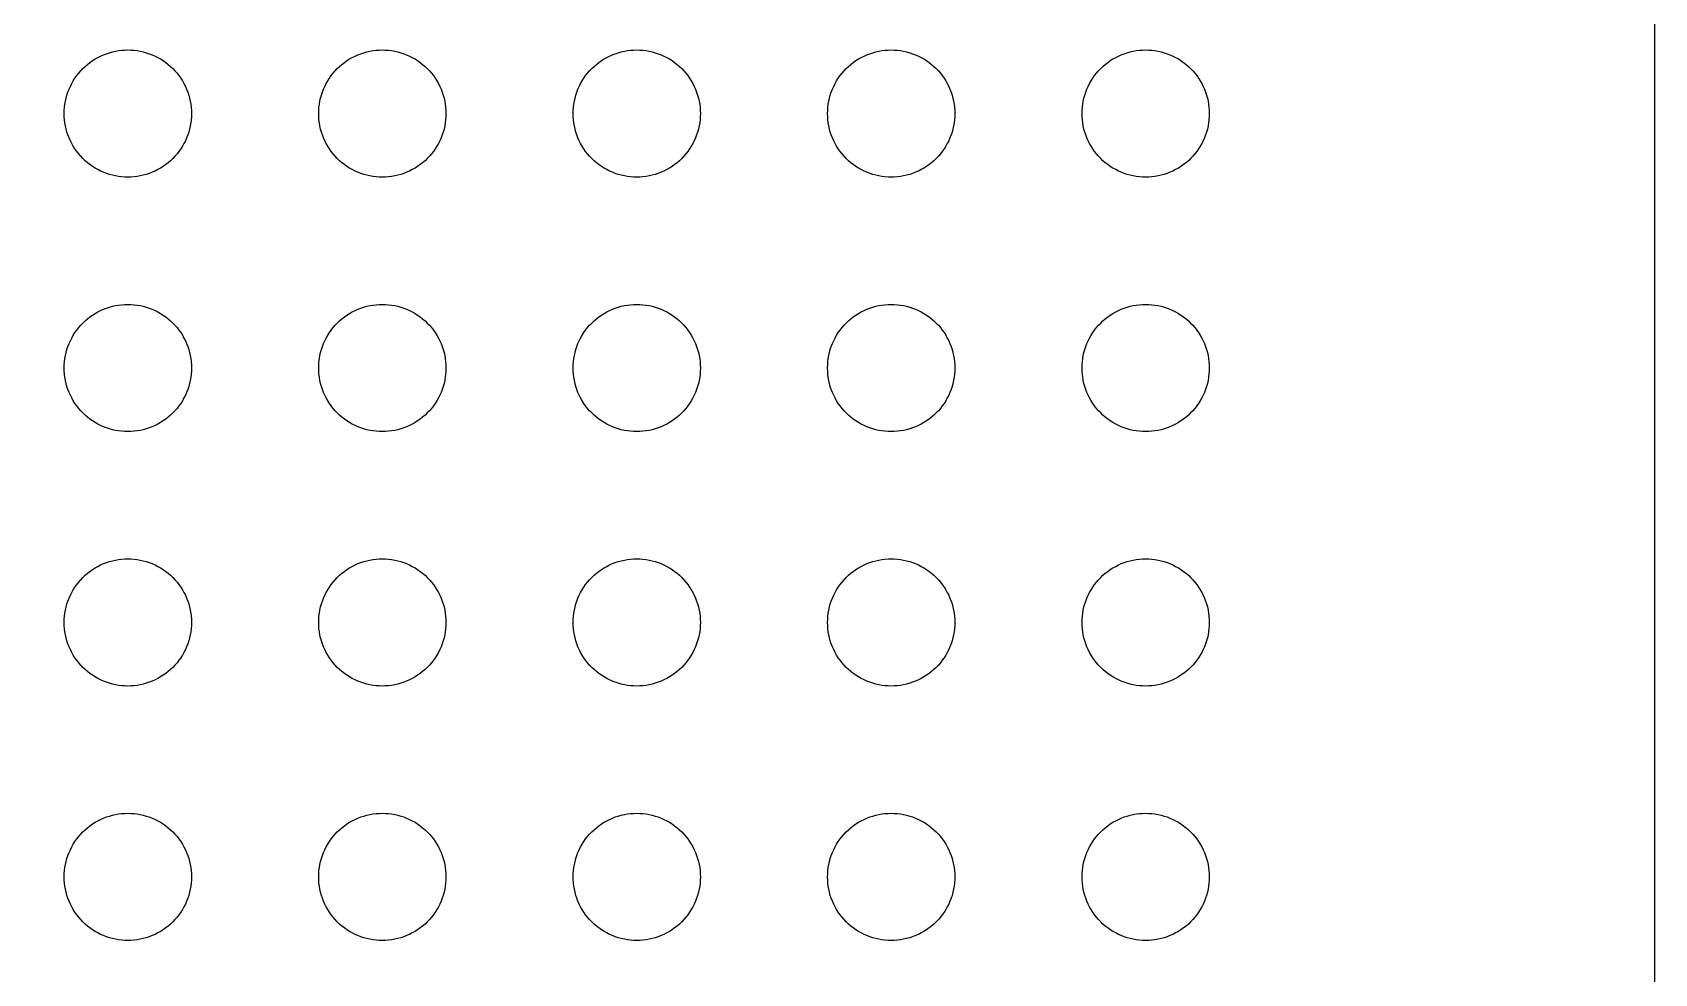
# Model space of a CAD drawing. Header units: millimetres. Extents: x 0 to 98, y 0 to 106.
# Drawn here: x 72.5 to 98, y 24.48 to 39.28 of the extents above; entities that cross this region are included whole.
import ezdxf

# ---------------------------------------------------------------- set-up
doc = ezdxf.new("R2010")
doc.units = ezdxf.units.MM
doc.layers.add('CUT', color=1, linetype='Continuous')
doc.layers.add('ENGRAVE', color=5, linetype='Continuous')

msp = doc.modelspace()

# ---------------------------------------------------------------- linework, layer by layer
at = {"layer": 'CUT'}
msp.add_lwpolyline([(98, 102), (98, 4), (97.9807, 3.6079), (97.9231, 3.2196), (97.8278, 2.8389), (97.6955, 2.4693), (97.5277, 2.1144), (97.3259, 1.7777), (97.092, 1.4624), (96.8284, 1.1716), (96.5376, 0.908), (96.2223, 0.6741), (95.8856, 0.4723), (95.5307, 0.3045), (95.1611, 0.1722), (94.7804, 0.0769), (94.3921, 0.0193), (94, 0), (94, 0), (4, 0)], dxfattribs=at)
at = {"layer": 'ENGRAVE'}
for points in [[(75, 38), (74.9988, 37.9509), (74.9952, 37.902), (74.9892, 37.8533), (74.9808, 37.8049), (74.97, 37.757), (74.9569, 37.7097), (74.9415, 37.6631), (74.9239, 37.6173), (74.904, 37.5724), (74.8819, 37.5286), (74.8577, 37.4859), (74.8315, 37.4444), (74.8032, 37.4043), (74.773, 37.3656), (74.741, 37.3284), (74.7071, 37.2929), (74.6716, 37.259), (74.6344, 37.227), (74.5957, 37.1968), (74.5556, 37.1685), (74.5141, 37.1423), (74.4714, 37.1181), (74.4276, 37.096), (74.3827, 37.0761), (74.3369, 37.0585), (74.2903, 37.0431), (74.243, 37.03), (74.1951, 37.0192), (74.1467, 37.0108), (74.098, 37.0048), (74.0491, 37.0012), (74, 37), (73.9509, 37.0012), (73.902, 37.0048), (73.8533, 37.0108), (73.8049, 37.0192), (73.757, 37.03), (73.7097, 37.0431), (73.6631, 37.0585), (73.6173, 37.0761), (73.5724, 37.096), (73.5286, 37.1181), (73.4859, 37.1423), (73.4444, 37.1685), (73.4043, 37.1968), (73.3656, 37.227), (73.3284, 37.259), (73.2929, 37.2929), (73.259, 37.3284), (73.227, 37.3656), (73.1968, 37.4043), (73.1685, 37.4444), (73.1423, 37.4859), (73.1181, 37.5286), (73.096, 37.5724), (73.0761, 37.6173), (73.0585, 37.6631), (73.0431, 37.7097), (73.03, 37.757), (73.0192, 37.8049), (73.0108, 37.8533), (73.0048, 37.902), (73.0012, 37.9509), (73, 38), (73.0012, 38.0491), (73.0048, 38.098), (73.0108, 38.1467), (73.0192, 38.1951), (73.03, 38.243), (73.0431, 38.2903), (73.0585, 38.3369), (73.0761, 38.3827), (73.096, 38.4276), (73.1181, 38.4714), (73.1423, 38.5141), (73.1685, 38.5556), (73.1968, 38.5957), (73.227, 38.6344), (73.259, 38.6716), (73.2929, 38.7071), (73.3284, 38.741), (73.3656, 38.773), (73.4043, 38.8032), (73.4444, 38.8315), (73.4859, 38.8577), (73.5286, 38.8819), (73.5724, 38.904), (73.6173, 38.9239), (73.6631, 38.9415), (73.7097, 38.9569), (73.757, 38.97), (73.8049, 38.9808), (73.8533, 38.9892), (73.902, 38.9952), (73.9509, 38.9988), (74, 39), (74.0491, 38.9988), (74.098, 38.9952), (74.1467, 38.9892), (74.1951, 38.9808), (74.243, 38.97), (74.2903, 38.9569), (74.3369, 38.9415), (74.3827, 38.9239), (74.4276, 38.904), (74.4714, 38.8819), (74.5141, 38.8577), (74.5556, 38.8315), (74.5957, 38.8032), (74.6344, 38.773), (74.6716, 38.741), (74.7071, 38.7071), (74.741, 38.6716), (74.773, 38.6344), (74.8032, 38.5957), (74.8315, 38.5556), (74.8577, 38.5141), (74.8819, 38.4714), (74.904, 38.4276), (74.9239, 38.3827), (74.9415, 38.3369), (74.9569, 38.2903), (74.97, 38.243), (74.9808, 38.1951), (74.9892, 38.1467), (74.9952, 38.098), (74.9988, 38.0491), (75, 38)], [(79, 38), (78.9988, 37.9509), (78.9952, 37.902), (78.9892, 37.8533), (78.9808, 37.8049), (78.97, 37.757), (78.9569, 37.7097), (78.9415, 37.6631), (78.9239, 37.6173), (78.904, 37.5724), (78.8819, 37.5286), (78.8577, 37.4859), (78.8315, 37.4444), (78.8032, 37.4043), (78.773, 37.3656), (78.741, 37.3284), (78.7071, 37.2929), (78.6716, 37.259), (78.6344, 37.227), (78.5957, 37.1968), (78.5556, 37.1685), (78.5141, 37.1423), (78.4714, 37.1181), (78.4276, 37.096), (78.3827, 37.0761), (78.3369, 37.0585), (78.2903, 37.0431), (78.243, 37.03), (78.1951, 37.0192), (78.1467, 37.0108), (78.098, 37.0048), (78.0491, 37.0012), (78, 37), (77.9509, 37.0012), (77.902, 37.0048), (77.8533, 37.0108), (77.8049, 37.0192), (77.757, 37.03), (77.7097, 37.0431), (77.6631, 37.0585), (77.6173, 37.0761), (77.5724, 37.096), (77.5286, 37.1181), (77.4859, 37.1423), (77.4444, 37.1685), (77.4043, 37.1968), (77.3656, 37.227), (77.3284, 37.259), (77.2929, 37.2929), (77.259, 37.3284), (77.227, 37.3656), (77.1968, 37.4043), (77.1685, 37.4444), (77.1423, 37.4859), (77.1181, 37.5286), (77.096, 37.5724), (77.0761, 37.6173), (77.0585, 37.6631), (77.0431, 37.7097), (77.03, 37.757), (77.0192, 37.8049), (77.0108, 37.8533), (77.0048, 37.902), (77.0012, 37.9509), (77, 38), (77.0012, 38.0491), (77.0048, 38.098), (77.0108, 38.1467), (77.0192, 38.1951), (77.03, 38.243), (77.0431, 38.2903), (77.0585, 38.3369), (77.0761, 38.3827), (77.096, 38.4276), (77.1181, 38.4714), (77.1423, 38.5141), (77.1685, 38.5556), (77.1968, 38.5957), (77.227, 38.6344), (77.259, 38.6716), (77.2929, 38.7071), (77.3284, 38.741), (77.3656, 38.773), (77.4043, 38.8032), (77.4444, 38.8315), (77.4859, 38.8577), (77.5286, 38.8819), (77.5724, 38.904), (77.6173, 38.9239), (77.6631, 38.9415), (77.7097, 38.9569), (77.757, 38.97), (77.8049, 38.9808), (77.8533, 38.9892), (77.902, 38.9952), (77.9509, 38.9988), (78, 39), (78.0491, 38.9988), (78.098, 38.9952), (78.1467, 38.9892), (78.1951, 38.9808), (78.243, 38.97), (78.2903, 38.9569), (78.3369, 38.9415), (78.3827, 38.9239), (78.4276, 38.904), (78.4714, 38.8819), (78.5141, 38.8577), (78.5556, 38.8315), (78.5957, 38.8032), (78.6344, 38.773), (78.6716, 38.741), (78.7071, 38.7071), (78.741, 38.6716), (78.773, 38.6344), (78.8032, 38.5957), (78.8315, 38.5556), (78.8577, 38.5141), (78.8819, 38.4714), (78.904, 38.4276), (78.9239, 38.3827), (78.9415, 38.3369), (78.9569, 38.2903), (78.97, 38.243), (78.9808, 38.1951), (78.9892, 38.1467), (78.9952, 38.098), (78.9988, 38.0491), (79, 38)], [(83, 38), (82.9988, 37.9509), (82.9952, 37.902), (82.9892, 37.8533), (82.9808, 37.8049), (82.97, 37.757), (82.9569, 37.7097), (82.9415, 37.6631), (82.9239, 37.6173), (82.904, 37.5724), (82.8819, 37.5286), (82.8577, 37.4859), (82.8315, 37.4444), (82.8032, 37.4043), (82.773, 37.3656), (82.741, 37.3284), (82.7071, 37.2929), (82.6716, 37.259), (82.6344, 37.227), (82.5957, 37.1968), (82.5556, 37.1685), (82.5141, 37.1423), (82.4714, 37.1181), (82.4276, 37.096), (82.3827, 37.0761), (82.3369, 37.0585), (82.2903, 37.0431), (82.243, 37.03), (82.1951, 37.0192), (82.1467, 37.0108), (82.098, 37.0048), (82.0491, 37.0012), (82, 37), (81.9509, 37.0012), (81.902, 37.0048), (81.8533, 37.0108), (81.8049, 37.0192), (81.757, 37.03), (81.7097, 37.0431), (81.6631, 37.0585), (81.6173, 37.0761), (81.5724, 37.096), (81.5286, 37.1181), (81.4859, 37.1423), (81.4444, 37.1685), (81.4043, 37.1968), (81.3656, 37.227), (81.3284, 37.259), (81.2929, 37.2929), (81.259, 37.3284), (81.227, 37.3656), (81.1968, 37.4043), (81.1685, 37.4444), (81.1423, 37.4859), (81.1181, 37.5286), (81.096, 37.5724), (81.0761, 37.6173), (81.0585, 37.6631), (81.0431, 37.7097), (81.03, 37.757), (81.0192, 37.8049), (81.0108, 37.8533), (81.0048, 37.902), (81.0012, 37.9509), (81, 38), (81.0012, 38.0491), (81.0048, 38.098), (81.0108, 38.1467), (81.0192, 38.1951), (81.03, 38.243), (81.0431, 38.2903), (81.0585, 38.3369), (81.0761, 38.3827), (81.096, 38.4276), (81.1181, 38.4714), (81.1423, 38.5141), (81.1685, 38.5556), (81.1968, 38.5957), (81.227, 38.6344), (81.259, 38.6716), (81.2929, 38.7071), (81.3284, 38.741), (81.3656, 38.773), (81.4043, 38.8032), (81.4444, 38.8315), (81.4859, 38.8577), (81.5286, 38.8819), (81.5724, 38.904), (81.6173, 38.9239), (81.6631, 38.9415), (81.7097, 38.9569), (81.757, 38.97), (81.8049, 38.9808), (81.8533, 38.9892), (81.902, 38.9952), (81.9509, 38.9988), (82, 39), (82.0491, 38.9988), (82.098, 38.9952), (82.1467, 38.9892), (82.1951, 38.9808), (82.243, 38.97), (82.2903, 38.9569), (82.3369, 38.9415), (82.3827, 38.9239), (82.4276, 38.904), (82.4714, 38.8819), (82.5141, 38.8577), (82.5556, 38.8315), (82.5957, 38.8032), (82.6344, 38.773), (82.6716, 38.741), (82.7071, 38.7071), (82.741, 38.6716), (82.773, 38.6344), (82.8032, 38.5957), (82.8315, 38.5556), (82.8577, 38.5141), (82.8819, 38.4714), (82.904, 38.4276), (82.9239, 38.3827), (82.9415, 38.3369), (82.9569, 38.2903), (82.97, 38.243), (82.9808, 38.1951), (82.9892, 38.1467), (82.9952, 38.098), (82.9988, 38.0491), (83, 38)], [(87, 38), (86.9988, 37.9509), (86.9952, 37.902), (86.9892, 37.8533), (86.9808, 37.8049), (86.97, 37.757), (86.9569, 37.7097), (86.9415, 37.6631), (86.9239, 37.6173), (86.904, 37.5724), (86.8819, 37.5286), (86.8577, 37.4859), (86.8315, 37.4444), (86.8032, 37.4043), (86.773, 37.3656), (86.741, 37.3284), (86.7071, 37.2929), (86.6716, 37.259), (86.6344, 37.227), (86.5957, 37.1968), (86.5556, 37.1685), (86.5141, 37.1423), (86.4714, 37.1181), (86.4276, 37.096), (86.3827, 37.0761), (86.3369, 37.0585), (86.2903, 37.0431), (86.243, 37.03), (86.1951, 37.0192), (86.1467, 37.0108), (86.098, 37.0048), (86.0491, 37.0012), (86, 37), (85.9509, 37.0012), (85.902, 37.0048), (85.8533, 37.0108), (85.8049, 37.0192), (85.757, 37.03), (85.7097, 37.0431), (85.6631, 37.0585), (85.6173, 37.0761), (85.5724, 37.096), (85.5286, 37.1181), (85.4859, 37.1423), (85.4444, 37.1685), (85.4043, 37.1968), (85.3656, 37.227), (85.3284, 37.259), (85.2929, 37.2929), (85.259, 37.3284), (85.227, 37.3656), (85.1968, 37.4043), (85.1685, 37.4444), (85.1423, 37.4859), (85.1181, 37.5286), (85.096, 37.5724), (85.0761, 37.6173), (85.0585, 37.6631), (85.0431, 37.7097), (85.03, 37.757), (85.0192, 37.8049), (85.0108, 37.8533), (85.0048, 37.902), (85.0012, 37.9509), (85, 38), (85.0012, 38.0491), (85.0048, 38.098), (85.0108, 38.1467), (85.0192, 38.1951), (85.03, 38.243), (85.0431, 38.2903), (85.0585, 38.3369), (85.0761, 38.3827), (85.096, 38.4276), (85.1181, 38.4714), (85.1423, 38.5141), (85.1685, 38.5556), (85.1968, 38.5957), (85.227, 38.6344), (85.259, 38.6716), (85.2929, 38.7071), (85.3284, 38.741), (85.3656, 38.773), (85.4043, 38.8032), (85.4444, 38.8315), (85.4859, 38.8577), (85.5286, 38.8819), (85.5724, 38.904), (85.6173, 38.9239), (85.6631, 38.9415), (85.7097, 38.9569), (85.757, 38.97), (85.8049, 38.9808), (85.8533, 38.9892), (85.902, 38.9952), (85.9509, 38.9988), (86, 39), (86.0491, 38.9988), (86.098, 38.9952), (86.1467, 38.9892), (86.1951, 38.9808), (86.243, 38.97), (86.2903, 38.9569), (86.3369, 38.9415), (86.3827, 38.9239), (86.4276, 38.904), (86.4714, 38.8819), (86.5141, 38.8577), (86.5556, 38.8315), (86.5957, 38.8032), (86.6344, 38.773), (86.6716, 38.741), (86.7071, 38.7071), (86.741, 38.6716), (86.773, 38.6344), (86.8032, 38.5957), (86.8315, 38.5556), (86.8577, 38.5141), (86.8819, 38.4714), (86.904, 38.4276), (86.9239, 38.3827), (86.9415, 38.3369), (86.9569, 38.2903), (86.97, 38.243), (86.9808, 38.1951), (86.9892, 38.1467), (86.9952, 38.098), (86.9988, 38.0491), (87, 38)], [(91, 38), (90.9988, 37.9509), (90.9952, 37.902), (90.9892, 37.8533), (90.9808, 37.8049), (90.97, 37.757), (90.9569, 37.7097), (90.9415, 37.6631), (90.9239, 37.6173), (90.904, 37.5724), (90.8819, 37.5286), (90.8577, 37.4859), (90.8315, 37.4444), (90.8032, 37.4043), (90.773, 37.3656), (90.741, 37.3284), (90.7071, 37.2929), (90.6716, 37.259), (90.6344, 37.227), (90.5957, 37.1968), (90.5556, 37.1685), (90.5141, 37.1423), (90.4714, 37.1181), (90.4276, 37.096), (90.3827, 37.0761), (90.3369, 37.0585), (90.2903, 37.0431), (90.243, 37.03), (90.1951, 37.0192), (90.1467, 37.0108), (90.098, 37.0048), (90.0491, 37.0012), (90, 37), (89.9509, 37.0012), (89.902, 37.0048), (89.8533, 37.0108), (89.8049, 37.0192), (89.757, 37.03), (89.7097, 37.0431), (89.6631, 37.0585), (89.6173, 37.0761), (89.5724, 37.096), (89.5286, 37.1181), (89.4859, 37.1423), (89.4444, 37.1685), (89.4043, 37.1968), (89.3656, 37.227), (89.3284, 37.259), (89.2929, 37.2929), (89.259, 37.3284), (89.227, 37.3656), (89.1968, 37.4043), (89.1685, 37.4444), (89.1423, 37.4859), (89.1181, 37.5286), (89.096, 37.5724), (89.0761, 37.6173), (89.0585, 37.6631), (89.0431, 37.7097), (89.03, 37.757), (89.0192, 37.8049), (89.0108, 37.8533), (89.0048, 37.902), (89.0012, 37.9509), (89, 38), (89.0012, 38.0491), (89.0048, 38.098), (89.0108, 38.1467), (89.0192, 38.1951), (89.03, 38.243), (89.0431, 38.2903), (89.0585, 38.3369), (89.0761, 38.3827), (89.096, 38.4276), (89.1181, 38.4714), (89.1423, 38.5141), (89.1685, 38.5556), (89.1968, 38.5957), (89.227, 38.6344), (89.259, 38.6716), (89.2929, 38.7071), (89.3284, 38.741), (89.3656, 38.773), (89.4043, 38.8032), (89.4444, 38.8315), (89.4859, 38.8577), (89.5286, 38.8819), (89.5724, 38.904), (89.6173, 38.9239), (89.6631, 38.9415), (89.7097, 38.9569), (89.757, 38.97), (89.8049, 38.9808), (89.8533, 38.9892), (89.902, 38.9952), (89.9509, 38.9988), (90, 39), (90.0491, 38.9988), (90.098, 38.9952), (90.1467, 38.9892), (90.1951, 38.9808), (90.243, 38.97), (90.2903, 38.9569), (90.3369, 38.9415), (90.3827, 38.9239), (90.4276, 38.904), (90.4714, 38.8819), (90.5141, 38.8577), (90.5556, 38.8315), (90.5957, 38.8032), (90.6344, 38.773), (90.6716, 38.741), (90.7071, 38.7071), (90.741, 38.6716), (90.773, 38.6344), (90.8032, 38.5957), (90.8315, 38.5556), (90.8577, 38.5141), (90.8819, 38.4714), (90.904, 38.4276), (90.9239, 38.3827), (90.9415, 38.3369), (90.9569, 38.2903), (90.97, 38.243), (90.9808, 38.1951), (90.9892, 38.1467), (90.9952, 38.098), (90.9988, 38.0491), (91, 38)], [(75, 34), (74.9988, 33.9509), (74.9952, 33.902), (74.9892, 33.8533), (74.9808, 33.8049), (74.97, 33.757), (74.9569, 33.7097), (74.9415, 33.6631), (74.9239, 33.6173), (74.904, 33.5724), (74.8819, 33.5286), (74.8577, 33.4859), (74.8315, 33.4444), (74.8032, 33.4043), (74.773, 33.3656), (74.741, 33.3284), (74.7071, 33.2929), (74.6716, 33.259), (74.6344, 33.227), (74.5957, 33.1968), (74.5556, 33.1685), (74.5141, 33.1423), (74.4714, 33.1181), (74.4276, 33.096), (74.3827, 33.0761), (74.3369, 33.0585), (74.2903, 33.0431), (74.243, 33.03), (74.1951, 33.0192), (74.1467, 33.0108), (74.098, 33.0048), (74.0491, 33.0012), (74, 33), (73.9509, 33.0012), (73.902, 33.0048), (73.8533, 33.0108), (73.8049, 33.0192), (73.757, 33.03), (73.7097, 33.0431), (73.6631, 33.0585), (73.6173, 33.0761), (73.5724, 33.096), (73.5286, 33.1181), (73.4859, 33.1423), (73.4444, 33.1685), (73.4043, 33.1968), (73.3656, 33.227), (73.3284, 33.259), (73.2929, 33.2929), (73.259, 33.3284), (73.227, 33.3656), (73.1968, 33.4043), (73.1685, 33.4444), (73.1423, 33.4859), (73.1181, 33.5286), (73.096, 33.5724), (73.0761, 33.6173), (73.0585, 33.6631), (73.0431, 33.7097), (73.03, 33.757), (73.0192, 33.8049), (73.0108, 33.8533), (73.0048, 33.902), (73.0012, 33.9509), (73, 34), (73.0012, 34.0491), (73.0048, 34.098), (73.0108, 34.1467), (73.0192, 34.1951), (73.03, 34.243), (73.0431, 34.2903), (73.0585, 34.3369), (73.0761, 34.3827), (73.096, 34.4276), (73.1181, 34.4714), (73.1423, 34.5141), (73.1685, 34.5556), (73.1968, 34.5957), (73.227, 34.6344), (73.259, 34.6716), (73.2929, 34.7071), (73.3284, 34.741), (73.3656, 34.773), (73.4043, 34.8032), (73.4444, 34.8315), (73.4859, 34.8577), (73.5286, 34.8819), (73.5724, 34.904), (73.6173, 34.9239), (73.6631, 34.9415), (73.7097, 34.9569), (73.757, 34.97), (73.8049, 34.9808), (73.8533, 34.9892), (73.902, 34.9952), (73.9509, 34.9988), (74, 35), (74.0491, 34.9988), (74.098, 34.9952), (74.1467, 34.9892), (74.1951, 34.9808), (74.243, 34.97), (74.2903, 34.9569), (74.3369, 34.9415), (74.3827, 34.9239), (74.4276, 34.904), (74.4714, 34.8819), (74.5141, 34.8577), (74.5556, 34.8315), (74.5957, 34.8032), (74.6344, 34.773), (74.6716, 34.741), (74.7071, 34.7071), (74.741, 34.6716), (74.773, 34.6344), (74.8032, 34.5957), (74.8315, 34.5556), (74.8577, 34.5141), (74.8819, 34.4714), (74.904, 34.4276), (74.9239, 34.3827), (74.9415, 34.3369), (74.9569, 34.2903), (74.97, 34.243), (74.9808, 34.1951), (74.9892, 34.1467), (74.9952, 34.098), (74.9988, 34.0491), (75, 34)], [(79, 34), (78.9988, 33.9509), (78.9952, 33.902), (78.9892, 33.8533), (78.9808, 33.8049), (78.97, 33.757), (78.9569, 33.7097), (78.9415, 33.6631), (78.9239, 33.6173), (78.904, 33.5724), (78.8819, 33.5286), (78.8577, 33.4859), (78.8315, 33.4444), (78.8032, 33.4043), (78.773, 33.3656), (78.741, 33.3284), (78.7071, 33.2929), (78.6716, 33.259), (78.6344, 33.227), (78.5957, 33.1968), (78.5556, 33.1685), (78.5141, 33.1423), (78.4714, 33.1181), (78.4276, 33.096), (78.3827, 33.0761), (78.3369, 33.0585), (78.2903, 33.0431), (78.243, 33.03), (78.1951, 33.0192), (78.1467, 33.0108), (78.098, 33.0048), (78.0491, 33.0012), (78, 33), (77.9509, 33.0012), (77.902, 33.0048), (77.8533, 33.0108), (77.8049, 33.0192), (77.757, 33.03), (77.7097, 33.0431), (77.6631, 33.0585), (77.6173, 33.0761), (77.5724, 33.096), (77.5286, 33.1181), (77.4859, 33.1423), (77.4444, 33.1685), (77.4043, 33.1968), (77.3656, 33.227), (77.3284, 33.259), (77.2929, 33.2929), (77.259, 33.3284), (77.227, 33.3656), (77.1968, 33.4043), (77.1685, 33.4444), (77.1423, 33.4859), (77.1181, 33.5286), (77.096, 33.5724), (77.0761, 33.6173), (77.0585, 33.6631), (77.0431, 33.7097), (77.03, 33.757), (77.0192, 33.8049), (77.0108, 33.8533), (77.0048, 33.902), (77.0012, 33.9509), (77, 34), (77.0012, 34.0491), (77.0048, 34.098), (77.0108, 34.1467), (77.0192, 34.1951), (77.03, 34.243), (77.0431, 34.2903), (77.0585, 34.3369), (77.0761, 34.3827), (77.096, 34.4276), (77.1181, 34.4714), (77.1423, 34.5141), (77.1685, 34.5556), (77.1968, 34.5957), (77.227, 34.6344), (77.259, 34.6716), (77.2929, 34.7071), (77.3284, 34.741), (77.3656, 34.773), (77.4043, 34.8032), (77.4444, 34.8315), (77.4859, 34.8577), (77.5286, 34.8819), (77.5724, 34.904), (77.6173, 34.9239), (77.6631, 34.9415), (77.7097, 34.9569), (77.757, 34.97), (77.8049, 34.9808), (77.8533, 34.9892), (77.902, 34.9952), (77.9509, 34.9988), (78, 35), (78.0491, 34.9988), (78.098, 34.9952), (78.1467, 34.9892), (78.1951, 34.9808), (78.243, 34.97), (78.2903, 34.9569), (78.3369, 34.9415), (78.3827, 34.9239), (78.4276, 34.904), (78.4714, 34.8819), (78.5141, 34.8577), (78.5556, 34.8315), (78.5957, 34.8032), (78.6344, 34.773), (78.6716, 34.741), (78.7071, 34.7071), (78.741, 34.6716), (78.773, 34.6344), (78.8032, 34.5957), (78.8315, 34.5556), (78.8577, 34.5141), (78.8819, 34.4714), (78.904, 34.4276), (78.9239, 34.3827), (78.9415, 34.3369), (78.9569, 34.2903), (78.97, 34.243), (78.9808, 34.1951), (78.9892, 34.1467), (78.9952, 34.098), (78.9988, 34.0491), (79, 34)], [(83, 34), (82.9988, 33.9509), (82.9952, 33.902), (82.9892, 33.8533), (82.9808, 33.8049), (82.97, 33.757), (82.9569, 33.7097), (82.9415, 33.6631), (82.9239, 33.6173), (82.904, 33.5724), (82.8819, 33.5286), (82.8577, 33.4859), (82.8315, 33.4444), (82.8032, 33.4043), (82.773, 33.3656), (82.741, 33.3284), (82.7071, 33.2929), (82.6716, 33.259), (82.6344, 33.227), (82.5957, 33.1968), (82.5556, 33.1685), (82.5141, 33.1423), (82.4714, 33.1181), (82.4276, 33.096), (82.3827, 33.0761), (82.3369, 33.0585), (82.2903, 33.0431), (82.243, 33.03), (82.1951, 33.0192), (82.1467, 33.0108), (82.098, 33.0048), (82.0491, 33.0012), (82, 33), (81.9509, 33.0012), (81.902, 33.0048), (81.8533, 33.0108), (81.8049, 33.0192), (81.757, 33.03), (81.7097, 33.0431), (81.6631, 33.0585), (81.6173, 33.0761), (81.5724, 33.096), (81.5286, 33.1181), (81.4859, 33.1423), (81.4444, 33.1685), (81.4043, 33.1968), (81.3656, 33.227), (81.3284, 33.259), (81.2929, 33.2929), (81.259, 33.3284), (81.227, 33.3656), (81.1968, 33.4043), (81.1685, 33.4444), (81.1423, 33.4859), (81.1181, 33.5286), (81.096, 33.5724), (81.0761, 33.6173), (81.0585, 33.6631), (81.0431, 33.7097), (81.03, 33.757), (81.0192, 33.8049), (81.0108, 33.8533), (81.0048, 33.902), (81.0012, 33.9509), (81, 34), (81.0012, 34.0491), (81.0048, 34.098), (81.0108, 34.1467), (81.0192, 34.1951), (81.03, 34.243), (81.0431, 34.2903), (81.0585, 34.3369), (81.0761, 34.3827), (81.096, 34.4276), (81.1181, 34.4714), (81.1423, 34.5141), (81.1685, 34.5556), (81.1968, 34.5957), (81.227, 34.6344), (81.259, 34.6716), (81.2929, 34.7071), (81.3284, 34.741), (81.3656, 34.773), (81.4043, 34.8032), (81.4444, 34.8315), (81.4859, 34.8577), (81.5286, 34.8819), (81.5724, 34.904), (81.6173, 34.9239), (81.6631, 34.9415), (81.7097, 34.9569), (81.757, 34.97), (81.8049, 34.9808), (81.8533, 34.9892), (81.902, 34.9952), (81.9509, 34.9988), (82, 35), (82.0491, 34.9988), (82.098, 34.9952), (82.1467, 34.9892), (82.1951, 34.9808), (82.243, 34.97), (82.2903, 34.9569), (82.3369, 34.9415), (82.3827, 34.9239), (82.4276, 34.904), (82.4714, 34.8819), (82.5141, 34.8577), (82.5556, 34.8315), (82.5957, 34.8032), (82.6344, 34.773), (82.6716, 34.741), (82.7071, 34.7071), (82.741, 34.6716), (82.773, 34.6344), (82.8032, 34.5957), (82.8315, 34.5556), (82.8577, 34.5141), (82.8819, 34.4714), (82.904, 34.4276), (82.9239, 34.3827), (82.9415, 34.3369), (82.9569, 34.2903), (82.97, 34.243), (82.9808, 34.1951), (82.9892, 34.1467), (82.9952, 34.098), (82.9988, 34.0491), (83, 34)], [(87, 34), (86.9988, 33.9509), (86.9952, 33.902), (86.9892, 33.8533), (86.9808, 33.8049), (86.97, 33.757), (86.9569, 33.7097), (86.9415, 33.6631), (86.9239, 33.6173), (86.904, 33.5724), (86.8819, 33.5286), (86.8577, 33.4859), (86.8315, 33.4444), (86.8032, 33.4043), (86.773, 33.3656), (86.741, 33.3284), (86.7071, 33.2929), (86.6716, 33.259), (86.6344, 33.227), (86.5957, 33.1968), (86.5556, 33.1685), (86.5141, 33.1423), (86.4714, 33.1181), (86.4276, 33.096), (86.3827, 33.0761), (86.3369, 33.0585), (86.2903, 33.0431), (86.243, 33.03), (86.1951, 33.0192), (86.1467, 33.0108), (86.098, 33.0048), (86.0491, 33.0012), (86, 33), (85.9509, 33.0012), (85.902, 33.0048), (85.8533, 33.0108), (85.8049, 33.0192), (85.757, 33.03), (85.7097, 33.0431), (85.6631, 33.0585), (85.6173, 33.0761), (85.5724, 33.096), (85.5286, 33.1181), (85.4859, 33.1423), (85.4444, 33.1685), (85.4043, 33.1968), (85.3656, 33.227), (85.3284, 33.259), (85.2929, 33.2929), (85.259, 33.3284), (85.227, 33.3656), (85.1968, 33.4043), (85.1685, 33.4444), (85.1423, 33.4859), (85.1181, 33.5286), (85.096, 33.5724), (85.0761, 33.6173), (85.0585, 33.6631), (85.0431, 33.7097), (85.03, 33.757), (85.0192, 33.8049), (85.0108, 33.8533), (85.0048, 33.902), (85.0012, 33.9509), (85, 34), (85.0012, 34.0491), (85.0048, 34.098), (85.0108, 34.1467), (85.0192, 34.1951), (85.03, 34.243), (85.0431, 34.2903), (85.0585, 34.3369), (85.0761, 34.3827), (85.096, 34.4276), (85.1181, 34.4714), (85.1423, 34.5141), (85.1685, 34.5556), (85.1968, 34.5957), (85.227, 34.6344), (85.259, 34.6716), (85.2929, 34.7071), (85.3284, 34.741), (85.3656, 34.773), (85.4043, 34.8032), (85.4444, 34.8315), (85.4859, 34.8577), (85.5286, 34.8819), (85.5724, 34.904), (85.6173, 34.9239), (85.6631, 34.9415), (85.7097, 34.9569), (85.757, 34.97), (85.8049, 34.9808), (85.8533, 34.9892), (85.902, 34.9952), (85.9509, 34.9988), (86, 35), (86.0491, 34.9988), (86.098, 34.9952), (86.1467, 34.9892), (86.1951, 34.9808), (86.243, 34.97), (86.2903, 34.9569), (86.3369, 34.9415), (86.3827, 34.9239), (86.4276, 34.904), (86.4714, 34.8819), (86.5141, 34.8577), (86.5556, 34.8315), (86.5957, 34.8032), (86.6344, 34.773), (86.6716, 34.741), (86.7071, 34.7071), (86.741, 34.6716), (86.773, 34.6344), (86.8032, 34.5957), (86.8315, 34.5556), (86.8577, 34.5141), (86.8819, 34.4714), (86.904, 34.4276), (86.9239, 34.3827), (86.9415, 34.3369), (86.9569, 34.2903), (86.97, 34.243), (86.9808, 34.1951), (86.9892, 34.1467), (86.9952, 34.098), (86.9988, 34.0491), (87, 34)], [(91, 34), (90.9988, 33.9509), (90.9952, 33.902), (90.9892, 33.8533), (90.9808, 33.8049), (90.97, 33.757), (90.9569, 33.7097), (90.9415, 33.6631), (90.9239, 33.6173), (90.904, 33.5724), (90.8819, 33.5286), (90.8577, 33.4859), (90.8315, 33.4444), (90.8032, 33.4043), (90.773, 33.3656), (90.741, 33.3284), (90.7071, 33.2929), (90.6716, 33.259), (90.6344, 33.227), (90.5957, 33.1968), (90.5556, 33.1685), (90.5141, 33.1423), (90.4714, 33.1181), (90.4276, 33.096), (90.3827, 33.0761), (90.3369, 33.0585), (90.2903, 33.0431), (90.243, 33.03), (90.1951, 33.0192), (90.1467, 33.0108), (90.098, 33.0048), (90.0491, 33.0012), (90, 33), (89.9509, 33.0012), (89.902, 33.0048), (89.8533, 33.0108), (89.8049, 33.0192), (89.757, 33.03), (89.7097, 33.0431), (89.6631, 33.0585), (89.6173, 33.0761), (89.5724, 33.096), (89.5286, 33.1181), (89.4859, 33.1423), (89.4444, 33.1685), (89.4043, 33.1968), (89.3656, 33.227), (89.3284, 33.259), (89.2929, 33.2929), (89.259, 33.3284), (89.227, 33.3656), (89.1968, 33.4043), (89.1685, 33.4444), (89.1423, 33.4859), (89.1181, 33.5286), (89.096, 33.5724), (89.0761, 33.6173), (89.0585, 33.6631), (89.0431, 33.7097), (89.03, 33.757), (89.0192, 33.8049), (89.0108, 33.8533), (89.0048, 33.902), (89.0012, 33.9509), (89, 34), (89.0012, 34.0491), (89.0048, 34.098), (89.0108, 34.1467), (89.0192, 34.1951), (89.03, 34.243), (89.0431, 34.2903), (89.0585, 34.3369), (89.0761, 34.3827), (89.096, 34.4276), (89.1181, 34.4714), (89.1423, 34.5141), (89.1685, 34.5556), (89.1968, 34.5957), (89.227, 34.6344), (89.259, 34.6716), (89.2929, 34.7071), (89.3284, 34.741), (89.3656, 34.773), (89.4043, 34.8032), (89.4444, 34.8315), (89.4859, 34.8577), (89.5286, 34.8819), (89.5724, 34.904), (89.6173, 34.9239), (89.6631, 34.9415), (89.7097, 34.9569), (89.757, 34.97), (89.8049, 34.9808), (89.8533, 34.9892), (89.902, 34.9952), (89.9509, 34.9988), (90, 35), (90.0491, 34.9988), (90.098, 34.9952), (90.1467, 34.9892), (90.1951, 34.9808), (90.243, 34.97), (90.2903, 34.9569), (90.3369, 34.9415), (90.3827, 34.9239), (90.4276, 34.904), (90.4714, 34.8819), (90.5141, 34.8577), (90.5556, 34.8315), (90.5957, 34.8032), (90.6344, 34.773), (90.6716, 34.741), (90.7071, 34.7071), (90.741, 34.6716), (90.773, 34.6344), (90.8032, 34.5957), (90.8315, 34.5556), (90.8577, 34.5141), (90.8819, 34.4714), (90.904, 34.4276), (90.9239, 34.3827), (90.9415, 34.3369), (90.9569, 34.2903), (90.97, 34.243), (90.9808, 34.1951), (90.9892, 34.1467), (90.9952, 34.098), (90.9988, 34.0491), (91, 34)], [(75, 30), (74.9988, 29.9509), (74.9952, 29.902), (74.9892, 29.8533), (74.9808, 29.8049), (74.97, 29.757), (74.9569, 29.7097), (74.9415, 29.6631), (74.9239, 29.6173), (74.904, 29.5724), (74.8819, 29.5286), (74.8577, 29.4859), (74.8315, 29.4444), (74.8032, 29.4043), (74.773, 29.3656), (74.741, 29.3284), (74.7071, 29.2929), (74.6716, 29.259), (74.6344, 29.227), (74.5957, 29.1968), (74.5556, 29.1685), (74.5141, 29.1423), (74.4714, 29.1181), (74.4276, 29.096), (74.3827, 29.0761), (74.3369, 29.0585), (74.2903, 29.0431), (74.243, 29.03), (74.1951, 29.0192), (74.1467, 29.0108), (74.098, 29.0048), (74.0491, 29.0012), (74, 29), (73.9509, 29.0012), (73.902, 29.0048), (73.8533, 29.0108), (73.8049, 29.0192), (73.757, 29.03), (73.7097, 29.0431), (73.6631, 29.0585), (73.6173, 29.0761), (73.5724, 29.096), (73.5286, 29.1181), (73.4859, 29.1423), (73.4444, 29.1685), (73.4043, 29.1968), (73.3656, 29.227), (73.3284, 29.259), (73.2929, 29.2929), (73.259, 29.3284), (73.227, 29.3656), (73.1968, 29.4043), (73.1685, 29.4444), (73.1423, 29.4859), (73.1181, 29.5286), (73.096, 29.5724), (73.0761, 29.6173), (73.0585, 29.6631), (73.0431, 29.7097), (73.03, 29.757), (73.0192, 29.8049), (73.0108, 29.8533), (73.0048, 29.902), (73.0012, 29.9509), (73, 30), (73.0012, 30.0491), (73.0048, 30.098), (73.0108, 30.1467), (73.0192, 30.1951), (73.03, 30.243), (73.0431, 30.2903), (73.0585, 30.3369), (73.0761, 30.3827), (73.096, 30.4276), (73.1181, 30.4714), (73.1423, 30.5141), (73.1685, 30.5556), (73.1968, 30.5957), (73.227, 30.6344), (73.259, 30.6716), (73.2929, 30.7071), (73.3284, 30.741), (73.3656, 30.773), (73.4043, 30.8032), (73.4444, 30.8315), (73.4859, 30.8577), (73.5286, 30.8819), (73.5724, 30.904), (73.6173, 30.9239), (73.6631, 30.9415), (73.7097, 30.9569), (73.757, 30.97), (73.8049, 30.9808), (73.8533, 30.9892), (73.902, 30.9952), (73.9509, 30.9988), (74, 31), (74.0491, 30.9988), (74.098, 30.9952), (74.1467, 30.9892), (74.1951, 30.9808), (74.243, 30.97), (74.2903, 30.9569), (74.3369, 30.9415), (74.3827, 30.9239), (74.4276, 30.904), (74.4714, 30.8819), (74.5141, 30.8577), (74.5556, 30.8315), (74.5957, 30.8032), (74.6344, 30.773), (74.6716, 30.741), (74.7071, 30.7071), (74.741, 30.6716), (74.773, 30.6344), (74.8032, 30.5957), (74.8315, 30.5556), (74.8577, 30.5141), (74.8819, 30.4714), (74.904, 30.4276), (74.9239, 30.3827), (74.9415, 30.3369), (74.9569, 30.2903), (74.97, 30.243), (74.9808, 30.1951), (74.9892, 30.1467), (74.9952, 30.098), (74.9988, 30.0491), (75, 30)], [(79, 30), (78.9988, 29.9509), (78.9952, 29.902), (78.9892, 29.8533), (78.9808, 29.8049), (78.97, 29.757), (78.9569, 29.7097), (78.9415, 29.6631), (78.9239, 29.6173), (78.904, 29.5724), (78.8819, 29.5286), (78.8577, 29.4859), (78.8315, 29.4444), (78.8032, 29.4043), (78.773, 29.3656), (78.741, 29.3284), (78.7071, 29.2929), (78.6716, 29.259), (78.6344, 29.227), (78.5957, 29.1968), (78.5556, 29.1685), (78.5141, 29.1423), (78.4714, 29.1181), (78.4276, 29.096), (78.3827, 29.0761), (78.3369, 29.0585), (78.2903, 29.0431), (78.243, 29.03), (78.1951, 29.0192), (78.1467, 29.0108), (78.098, 29.0048), (78.0491, 29.0012), (78, 29), (77.9509, 29.0012), (77.902, 29.0048), (77.8533, 29.0108), (77.8049, 29.0192), (77.757, 29.03), (77.7097, 29.0431), (77.6631, 29.0585), (77.6173, 29.0761), (77.5724, 29.096), (77.5286, 29.1181), (77.4859, 29.1423), (77.4444, 29.1685), (77.4043, 29.1968), (77.3656, 29.227), (77.3284, 29.259), (77.2929, 29.2929), (77.259, 29.3284), (77.227, 29.3656), (77.1968, 29.4043), (77.1685, 29.4444), (77.1423, 29.4859), (77.1181, 29.5286), (77.096, 29.5724), (77.0761, 29.6173), (77.0585, 29.6631), (77.0431, 29.7097), (77.03, 29.757), (77.0192, 29.8049), (77.0108, 29.8533), (77.0048, 29.902), (77.0012, 29.9509), (77, 30), (77.0012, 30.0491), (77.0048, 30.098), (77.0108, 30.1467), (77.0192, 30.1951), (77.03, 30.243), (77.0431, 30.2903), (77.0585, 30.3369), (77.0761, 30.3827), (77.096, 30.4276), (77.1181, 30.4714), (77.1423, 30.5141), (77.1685, 30.5556), (77.1968, 30.5957), (77.227, 30.6344), (77.259, 30.6716), (77.2929, 30.7071), (77.3284, 30.741), (77.3656, 30.773), (77.4043, 30.8032), (77.4444, 30.8315), (77.4859, 30.8577), (77.5286, 30.8819), (77.5724, 30.904), (77.6173, 30.9239), (77.6631, 30.9415), (77.7097, 30.9569), (77.757, 30.97), (77.8049, 30.9808), (77.8533, 30.9892), (77.902, 30.9952), (77.9509, 30.9988), (78, 31), (78.0491, 30.9988), (78.098, 30.9952), (78.1467, 30.9892), (78.1951, 30.9808), (78.243, 30.97), (78.2903, 30.9569), (78.3369, 30.9415), (78.3827, 30.9239), (78.4276, 30.904), (78.4714, 30.8819), (78.5141, 30.8577), (78.5556, 30.8315), (78.5957, 30.8032), (78.6344, 30.773), (78.6716, 30.741), (78.7071, 30.7071), (78.741, 30.6716), (78.773, 30.6344), (78.8032, 30.5957), (78.8315, 30.5556), (78.8577, 30.5141), (78.8819, 30.4714), (78.904, 30.4276), (78.9239, 30.3827), (78.9415, 30.3369), (78.9569, 30.2903), (78.97, 30.243), (78.9808, 30.1951), (78.9892, 30.1467), (78.9952, 30.098), (78.9988, 30.0491), (79, 30)], [(83, 30), (82.9988, 29.9509), (82.9952, 29.902), (82.9892, 29.8533), (82.9808, 29.8049), (82.97, 29.757), (82.9569, 29.7097), (82.9415, 29.6631), (82.9239, 29.6173), (82.904, 29.5724), (82.8819, 29.5286), (82.8577, 29.4859), (82.8315, 29.4444), (82.8032, 29.4043), (82.773, 29.3656), (82.741, 29.3284), (82.7071, 29.2929), (82.6716, 29.259), (82.6344, 29.227), (82.5957, 29.1968), (82.5556, 29.1685), (82.5141, 29.1423), (82.4714, 29.1181), (82.4276, 29.096), (82.3827, 29.0761), (82.3369, 29.0585), (82.2903, 29.0431), (82.243, 29.03), (82.1951, 29.0192), (82.1467, 29.0108), (82.098, 29.0048), (82.0491, 29.0012), (82, 29), (81.9509, 29.0012), (81.902, 29.0048), (81.8533, 29.0108), (81.8049, 29.0192), (81.757, 29.03), (81.7097, 29.0431), (81.6631, 29.0585), (81.6173, 29.0761), (81.5724, 29.096), (81.5286, 29.1181), (81.4859, 29.1423), (81.4444, 29.1685), (81.4043, 29.1968), (81.3656, 29.227), (81.3284, 29.259), (81.2929, 29.2929), (81.259, 29.3284), (81.227, 29.3656), (81.1968, 29.4043), (81.1685, 29.4444), (81.1423, 29.4859), (81.1181, 29.5286), (81.096, 29.5724), (81.0761, 29.6173), (81.0585, 29.6631), (81.0431, 29.7097), (81.03, 29.757), (81.0192, 29.8049), (81.0108, 29.8533), (81.0048, 29.902), (81.0012, 29.9509), (81, 30), (81.0012, 30.0491), (81.0048, 30.098), (81.0108, 30.1467), (81.0192, 30.1951), (81.03, 30.243), (81.0431, 30.2903), (81.0585, 30.3369), (81.0761, 30.3827), (81.096, 30.4276), (81.1181, 30.4714), (81.1423, 30.5141), (81.1685, 30.5556), (81.1968, 30.5957), (81.227, 30.6344), (81.259, 30.6716), (81.2929, 30.7071), (81.3284, 30.741), (81.3656, 30.773), (81.4043, 30.8032), (81.4444, 30.8315), (81.4859, 30.8577), (81.5286, 30.8819), (81.5724, 30.904), (81.6173, 30.9239), (81.6631, 30.9415), (81.7097, 30.9569), (81.757, 30.97), (81.8049, 30.9808), (81.8533, 30.9892), (81.902, 30.9952), (81.9509, 30.9988), (82, 31), (82.0491, 30.9988), (82.098, 30.9952), (82.1467, 30.9892), (82.1951, 30.9808), (82.243, 30.97), (82.2903, 30.9569), (82.3369, 30.9415), (82.3827, 30.9239), (82.4276, 30.904), (82.4714, 30.8819), (82.5141, 30.8577), (82.5556, 30.8315), (82.5957, 30.8032), (82.6344, 30.773), (82.6716, 30.741), (82.7071, 30.7071), (82.741, 30.6716), (82.773, 30.6344), (82.8032, 30.5957), (82.8315, 30.5556), (82.8577, 30.5141), (82.8819, 30.4714), (82.904, 30.4276), (82.9239, 30.3827), (82.9415, 30.3369), (82.9569, 30.2903), (82.97, 30.243), (82.9808, 30.1951), (82.9892, 30.1467), (82.9952, 30.098), (82.9988, 30.0491), (83, 30)], [(87, 30), (86.9988, 29.9509), (86.9952, 29.902), (86.9892, 29.8533), (86.9808, 29.8049), (86.97, 29.757), (86.9569, 29.7097), (86.9415, 29.6631), (86.9239, 29.6173), (86.904, 29.5724), (86.8819, 29.5286), (86.8577, 29.4859), (86.8315, 29.4444), (86.8032, 29.4043), (86.773, 29.3656), (86.741, 29.3284), (86.7071, 29.2929), (86.6716, 29.259), (86.6344, 29.227), (86.5957, 29.1968), (86.5556, 29.1685), (86.5141, 29.1423), (86.4714, 29.1181), (86.4276, 29.096), (86.3827, 29.0761), (86.3369, 29.0585), (86.2903, 29.0431), (86.243, 29.03), (86.1951, 29.0192), (86.1467, 29.0108), (86.098, 29.0048), (86.0491, 29.0012), (86, 29), (85.9509, 29.0012), (85.902, 29.0048), (85.8533, 29.0108), (85.8049, 29.0192), (85.757, 29.03), (85.7097, 29.0431), (85.6631, 29.0585), (85.6173, 29.0761), (85.5724, 29.096), (85.5286, 29.1181), (85.4859, 29.1423), (85.4444, 29.1685), (85.4043, 29.1968), (85.3656, 29.227), (85.3284, 29.259), (85.2929, 29.2929), (85.259, 29.3284), (85.227, 29.3656), (85.1968, 29.4043), (85.1685, 29.4444), (85.1423, 29.4859), (85.1181, 29.5286), (85.096, 29.5724), (85.0761, 29.6173), (85.0585, 29.6631), (85.0431, 29.7097), (85.03, 29.757), (85.0192, 29.8049), (85.0108, 29.8533), (85.0048, 29.902), (85.0012, 29.9509), (85, 30), (85.0012, 30.0491), (85.0048, 30.098), (85.0108, 30.1467), (85.0192, 30.1951), (85.03, 30.243), (85.0431, 30.2903), (85.0585, 30.3369), (85.0761, 30.3827), (85.096, 30.4276), (85.1181, 30.4714), (85.1423, 30.5141), (85.1685, 30.5556), (85.1968, 30.5957), (85.227, 30.6344), (85.259, 30.6716), (85.2929, 30.7071), (85.3284, 30.741), (85.3656, 30.773), (85.4043, 30.8032), (85.4444, 30.8315), (85.4859, 30.8577), (85.5286, 30.8819), (85.5724, 30.904), (85.6173, 30.9239), (85.6631, 30.9415), (85.7097, 30.9569), (85.757, 30.97), (85.8049, 30.9808), (85.8533, 30.9892), (85.902, 30.9952), (85.9509, 30.9988), (86, 31), (86.0491, 30.9988), (86.098, 30.9952), (86.1467, 30.9892), (86.1951, 30.9808), (86.243, 30.97), (86.2903, 30.9569), (86.3369, 30.9415), (86.3827, 30.9239), (86.4276, 30.904), (86.4714, 30.8819), (86.5141, 30.8577), (86.5556, 30.8315), (86.5957, 30.8032), (86.6344, 30.773), (86.6716, 30.741), (86.7071, 30.7071), (86.741, 30.6716), (86.773, 30.6344), (86.8032, 30.5957), (86.8315, 30.5556), (86.8577, 30.5141), (86.8819, 30.4714), (86.904, 30.4276), (86.9239, 30.3827), (86.9415, 30.3369), (86.9569, 30.2903), (86.97, 30.243), (86.9808, 30.1951), (86.9892, 30.1467), (86.9952, 30.098), (86.9988, 30.0491), (87, 30)], [(91, 30), (90.9988, 29.9509), (90.9952, 29.902), (90.9892, 29.8533), (90.9808, 29.8049), (90.97, 29.757), (90.9569, 29.7097), (90.9415, 29.6631), (90.9239, 29.6173), (90.904, 29.5724), (90.8819, 29.5286), (90.8577, 29.4859), (90.8315, 29.4444), (90.8032, 29.4043), (90.773, 29.3656), (90.741, 29.3284), (90.7071, 29.2929), (90.6716, 29.259), (90.6344, 29.227), (90.5957, 29.1968), (90.5556, 29.1685), (90.5141, 29.1423), (90.4714, 29.1181), (90.4276, 29.096), (90.3827, 29.0761), (90.3369, 29.0585), (90.2903, 29.0431), (90.243, 29.03), (90.1951, 29.0192), (90.1467, 29.0108), (90.098, 29.0048), (90.0491, 29.0012), (90, 29), (89.9509, 29.0012), (89.902, 29.0048), (89.8533, 29.0108), (89.8049, 29.0192), (89.757, 29.03), (89.7097, 29.0431), (89.6631, 29.0585), (89.6173, 29.0761), (89.5724, 29.096), (89.5286, 29.1181), (89.4859, 29.1423), (89.4444, 29.1685), (89.4043, 29.1968), (89.3656, 29.227), (89.3284, 29.259), (89.2929, 29.2929), (89.259, 29.3284), (89.227, 29.3656), (89.1968, 29.4043), (89.1685, 29.4444), (89.1423, 29.4859), (89.1181, 29.5286), (89.096, 29.5724), (89.0761, 29.6173), (89.0585, 29.6631), (89.0431, 29.7097), (89.03, 29.757), (89.0192, 29.8049), (89.0108, 29.8533), (89.0048, 29.902), (89.0012, 29.9509), (89, 30), (89.0012, 30.0491), (89.0048, 30.098), (89.0108, 30.1467), (89.0192, 30.1951), (89.03, 30.243), (89.0431, 30.2903), (89.0585, 30.3369), (89.0761, 30.3827), (89.096, 30.4276), (89.1181, 30.4714), (89.1423, 30.5141), (89.1685, 30.5556), (89.1968, 30.5957), (89.227, 30.6344), (89.259, 30.6716), (89.2929, 30.7071), (89.3284, 30.741), (89.3656, 30.773), (89.4043, 30.8032), (89.4444, 30.8315), (89.4859, 30.8577), (89.5286, 30.8819), (89.5724, 30.904), (89.6173, 30.9239), (89.6631, 30.9415), (89.7097, 30.9569), (89.757, 30.97), (89.8049, 30.9808), (89.8533, 30.9892), (89.902, 30.9952), (89.9509, 30.9988), (90, 31), (90.0491, 30.9988), (90.098, 30.9952), (90.1467, 30.9892), (90.1951, 30.9808), (90.243, 30.97), (90.2903, 30.9569), (90.3369, 30.9415), (90.3827, 30.9239), (90.4276, 30.904), (90.4714, 30.8819), (90.5141, 30.8577), (90.5556, 30.8315), (90.5957, 30.8032), (90.6344, 30.773), (90.6716, 30.741), (90.7071, 30.7071), (90.741, 30.6716), (90.773, 30.6344), (90.8032, 30.5957), (90.8315, 30.5556), (90.8577, 30.5141), (90.8819, 30.4714), (90.904, 30.4276), (90.9239, 30.3827), (90.9415, 30.3369), (90.9569, 30.2903), (90.97, 30.243), (90.9808, 30.1951), (90.9892, 30.1467), (90.9952, 30.098), (90.9988, 30.0491), (91, 30)], [(75, 26), (74.9988, 25.9509), (74.9952, 25.902), (74.9892, 25.8533), (74.9808, 25.8049), (74.97, 25.757), (74.9569, 25.7097), (74.9415, 25.6631), (74.9239, 25.6173), (74.904, 25.5724), (74.8819, 25.5286), (74.8577, 25.4859), (74.8315, 25.4444), (74.8032, 25.4043), (74.773, 25.3656), (74.741, 25.3284), (74.7071, 25.2929), (74.6716, 25.259), (74.6344, 25.227), (74.5957, 25.1968), (74.5556, 25.1685), (74.5141, 25.1423), (74.4714, 25.1181), (74.4276, 25.096), (74.3827, 25.0761), (74.3369, 25.0585), (74.2903, 25.0431), (74.243, 25.03), (74.1951, 25.0192), (74.1467, 25.0108), (74.098, 25.0048), (74.0491, 25.0012), (74, 25), (73.9509, 25.0012), (73.902, 25.0048), (73.8533, 25.0108), (73.8049, 25.0192), (73.757, 25.03), (73.7097, 25.0431), (73.6631, 25.0585), (73.6173, 25.0761), (73.5724, 25.096), (73.5286, 25.1181), (73.4859, 25.1423), (73.4444, 25.1685), (73.4043, 25.1968), (73.3656, 25.227), (73.3284, 25.259), (73.2929, 25.2929), (73.259, 25.3284), (73.227, 25.3656), (73.1968, 25.4043), (73.1685, 25.4444), (73.1423, 25.4859), (73.1181, 25.5286), (73.096, 25.5724), (73.0761, 25.6173), (73.0585, 25.6631), (73.0431, 25.7097), (73.03, 25.757), (73.0192, 25.8049), (73.0108, 25.8533), (73.0048, 25.902), (73.0012, 25.9509), (73, 26), (73.0012, 26.0491), (73.0048, 26.098), (73.0108, 26.1467), (73.0192, 26.1951), (73.03, 26.243), (73.0431, 26.2903), (73.0585, 26.3369), (73.0761, 26.3827), (73.096, 26.4276), (73.1181, 26.4714), (73.1423, 26.5141), (73.1685, 26.5556), (73.1968, 26.5957), (73.227, 26.6344), (73.259, 26.6716), (73.2929, 26.7071), (73.3284, 26.741), (73.3656, 26.773), (73.4043, 26.8032), (73.4444, 26.8315), (73.4859, 26.8577), (73.5286, 26.8819), (73.5724, 26.904), (73.6173, 26.9239), (73.6631, 26.9415), (73.7097, 26.9569), (73.757, 26.97), (73.8049, 26.9808), (73.8533, 26.9892), (73.902, 26.9952), (73.9509, 26.9988), (74, 27), (74.0491, 26.9988), (74.098, 26.9952), (74.1467, 26.9892), (74.1951, 26.9808), (74.243, 26.97), (74.2903, 26.9569), (74.3369, 26.9415), (74.3827, 26.9239), (74.4276, 26.904), (74.4714, 26.8819), (74.5141, 26.8577), (74.5556, 26.8315), (74.5957, 26.8032), (74.6344, 26.773), (74.6716, 26.741), (74.7071, 26.7071), (74.741, 26.6716), (74.773, 26.6344), (74.8032, 26.5957), (74.8315, 26.5556), (74.8577, 26.5141), (74.8819, 26.4714), (74.904, 26.4276), (74.9239, 26.3827), (74.9415, 26.3369), (74.9569, 26.2903), (74.97, 26.243), (74.9808, 26.1951), (74.9892, 26.1467), (74.9952, 26.098), (74.9988, 26.0491), (75, 26)], [(79, 26), (78.9988, 25.9509), (78.9952, 25.902), (78.9892, 25.8533), (78.9808, 25.8049), (78.97, 25.757), (78.9569, 25.7097), (78.9415, 25.6631), (78.9239, 25.6173), (78.904, 25.5724), (78.8819, 25.5286), (78.8577, 25.4859), (78.8315, 25.4444), (78.8032, 25.4043), (78.773, 25.3656), (78.741, 25.3284), (78.7071, 25.2929), (78.6716, 25.259), (78.6344, 25.227), (78.5957, 25.1968), (78.5556, 25.1685), (78.5141, 25.1423), (78.4714, 25.1181), (78.4276, 25.096), (78.3827, 25.0761), (78.3369, 25.0585), (78.2903, 25.0431), (78.243, 25.03), (78.1951, 25.0192), (78.1467, 25.0108), (78.098, 25.0048), (78.0491, 25.0012), (78, 25), (77.9509, 25.0012), (77.902, 25.0048), (77.8533, 25.0108), (77.8049, 25.0192), (77.757, 25.03), (77.7097, 25.0431), (77.6631, 25.0585), (77.6173, 25.0761), (77.5724, 25.096), (77.5286, 25.1181), (77.4859, 25.1423), (77.4444, 25.1685), (77.4043, 25.1968), (77.3656, 25.227), (77.3284, 25.259), (77.2929, 25.2929), (77.259, 25.3284), (77.227, 25.3656), (77.1968, 25.4043), (77.1685, 25.4444), (77.1423, 25.4859), (77.1181, 25.5286), (77.096, 25.5724), (77.0761, 25.6173), (77.0585, 25.6631), (77.0431, 25.7097), (77.03, 25.757), (77.0192, 25.8049), (77.0108, 25.8533), (77.0048, 25.902), (77.0012, 25.9509), (77, 26), (77.0012, 26.0491), (77.0048, 26.098), (77.0108, 26.1467), (77.0192, 26.1951), (77.03, 26.243), (77.0431, 26.2903), (77.0585, 26.3369), (77.0761, 26.3827), (77.096, 26.4276), (77.1181, 26.4714), (77.1423, 26.5141), (77.1685, 26.5556), (77.1968, 26.5957), (77.227, 26.6344), (77.259, 26.6716), (77.2929, 26.7071), (77.3284, 26.741), (77.3656, 26.773), (77.4043, 26.8032), (77.4444, 26.8315), (77.4859, 26.8577), (77.5286, 26.8819), (77.5724, 26.904), (77.6173, 26.9239), (77.6631, 26.9415), (77.7097, 26.9569), (77.757, 26.97), (77.8049, 26.9808), (77.8533, 26.9892), (77.902, 26.9952), (77.9509, 26.9988), (78, 27), (78.0491, 26.9988), (78.098, 26.9952), (78.1467, 26.9892), (78.1951, 26.9808), (78.243, 26.97), (78.2903, 26.9569), (78.3369, 26.9415), (78.3827, 26.9239), (78.4276, 26.904), (78.4714, 26.8819), (78.5141, 26.8577), (78.5556, 26.8315), (78.5957, 26.8032), (78.6344, 26.773), (78.6716, 26.741), (78.7071, 26.7071), (78.741, 26.6716), (78.773, 26.6344), (78.8032, 26.5957), (78.8315, 26.5556), (78.8577, 26.5141), (78.8819, 26.4714), (78.904, 26.4276), (78.9239, 26.3827), (78.9415, 26.3369), (78.9569, 26.2903), (78.97, 26.243), (78.9808, 26.1951), (78.9892, 26.1467), (78.9952, 26.098), (78.9988, 26.0491), (79, 26)], [(83, 26), (82.9988, 25.9509), (82.9952, 25.902), (82.9892, 25.8533), (82.9808, 25.8049), (82.97, 25.757), (82.9569, 25.7097), (82.9415, 25.6631), (82.9239, 25.6173), (82.904, 25.5724), (82.8819, 25.5286), (82.8577, 25.4859), (82.8315, 25.4444), (82.8032, 25.4043), (82.773, 25.3656), (82.741, 25.3284), (82.7071, 25.2929), (82.6716, 25.259), (82.6344, 25.227), (82.5957, 25.1968), (82.5556, 25.1685), (82.5141, 25.1423), (82.4714, 25.1181), (82.4276, 25.096), (82.3827, 25.0761), (82.3369, 25.0585), (82.2903, 25.0431), (82.243, 25.03), (82.1951, 25.0192), (82.1467, 25.0108), (82.098, 25.0048), (82.0491, 25.0012), (82, 25), (81.9509, 25.0012), (81.902, 25.0048), (81.8533, 25.0108), (81.8049, 25.0192), (81.757, 25.03), (81.7097, 25.0431), (81.6631, 25.0585), (81.6173, 25.0761), (81.5724, 25.096), (81.5286, 25.1181), (81.4859, 25.1423), (81.4444, 25.1685), (81.4043, 25.1968), (81.3656, 25.227), (81.3284, 25.259), (81.2929, 25.2929), (81.259, 25.3284), (81.227, 25.3656), (81.1968, 25.4043), (81.1685, 25.4444), (81.1423, 25.4859), (81.1181, 25.5286), (81.096, 25.5724), (81.0761, 25.6173), (81.0585, 25.6631), (81.0431, 25.7097), (81.03, 25.757), (81.0192, 25.8049), (81.0108, 25.8533), (81.0048, 25.902), (81.0012, 25.9509), (81, 26), (81.0012, 26.0491), (81.0048, 26.098), (81.0108, 26.1467), (81.0192, 26.1951), (81.03, 26.243), (81.0431, 26.2903), (81.0585, 26.3369), (81.0761, 26.3827), (81.096, 26.4276), (81.1181, 26.4714), (81.1423, 26.5141), (81.1685, 26.5556), (81.1968, 26.5957), (81.227, 26.6344), (81.259, 26.6716), (81.2929, 26.7071), (81.3284, 26.741), (81.3656, 26.773), (81.4043, 26.8032), (81.4444, 26.8315), (81.4859, 26.8577), (81.5286, 26.8819), (81.5724, 26.904), (81.6173, 26.9239), (81.6631, 26.9415), (81.7097, 26.9569), (81.757, 26.97), (81.8049, 26.9808), (81.8533, 26.9892), (81.902, 26.9952), (81.9509, 26.9988), (82, 27), (82.0491, 26.9988), (82.098, 26.9952), (82.1467, 26.9892), (82.1951, 26.9808), (82.243, 26.97), (82.2903, 26.9569), (82.3369, 26.9415), (82.3827, 26.9239), (82.4276, 26.904), (82.4714, 26.8819), (82.5141, 26.8577), (82.5556, 26.8315), (82.5957, 26.8032), (82.6344, 26.773), (82.6716, 26.741), (82.7071, 26.7071), (82.741, 26.6716), (82.773, 26.6344), (82.8032, 26.5957), (82.8315, 26.5556), (82.8577, 26.5141), (82.8819, 26.4714), (82.904, 26.4276), (82.9239, 26.3827), (82.9415, 26.3369), (82.9569, 26.2903), (82.97, 26.243), (82.9808, 26.1951), (82.9892, 26.1467), (82.9952, 26.098), (82.9988, 26.0491), (83, 26)], [(87, 26), (86.9988, 25.9509), (86.9952, 25.902), (86.9892, 25.8533), (86.9808, 25.8049), (86.97, 25.757), (86.9569, 25.7097), (86.9415, 25.6631), (86.9239, 25.6173), (86.904, 25.5724), (86.8819, 25.5286), (86.8577, 25.4859), (86.8315, 25.4444), (86.8032, 25.4043), (86.773, 25.3656), (86.741, 25.3284), (86.7071, 25.2929), (86.6716, 25.259), (86.6344, 25.227), (86.5957, 25.1968), (86.5556, 25.1685), (86.5141, 25.1423), (86.4714, 25.1181), (86.4276, 25.096), (86.3827, 25.0761), (86.3369, 25.0585), (86.2903, 25.0431), (86.243, 25.03), (86.1951, 25.0192), (86.1467, 25.0108), (86.098, 25.0048), (86.0491, 25.0012), (86, 25), (85.9509, 25.0012), (85.902, 25.0048), (85.8533, 25.0108), (85.8049, 25.0192), (85.757, 25.03), (85.7097, 25.0431), (85.6631, 25.0585), (85.6173, 25.0761), (85.5724, 25.096), (85.5286, 25.1181), (85.4859, 25.1423), (85.4444, 25.1685), (85.4043, 25.1968), (85.3656, 25.227), (85.3284, 25.259), (85.2929, 25.2929), (85.259, 25.3284), (85.227, 25.3656), (85.1968, 25.4043), (85.1685, 25.4444), (85.1423, 25.4859), (85.1181, 25.5286), (85.096, 25.5724), (85.0761, 25.6173), (85.0585, 25.6631), (85.0431, 25.7097), (85.03, 25.757), (85.0192, 25.8049), (85.0108, 25.8533), (85.0048, 25.902), (85.0012, 25.9509), (85, 26), (85.0012, 26.0491), (85.0048, 26.098), (85.0108, 26.1467), (85.0192, 26.1951), (85.03, 26.243), (85.0431, 26.2903), (85.0585, 26.3369), (85.0761, 26.3827), (85.096, 26.4276), (85.1181, 26.4714), (85.1423, 26.5141), (85.1685, 26.5556), (85.1968, 26.5957), (85.227, 26.6344), (85.259, 26.6716), (85.2929, 26.7071), (85.3284, 26.741), (85.3656, 26.773), (85.4043, 26.8032), (85.4444, 26.8315), (85.4859, 26.8577), (85.5286, 26.8819), (85.5724, 26.904), (85.6173, 26.9239), (85.6631, 26.9415), (85.7097, 26.9569), (85.757, 26.97), (85.8049, 26.9808), (85.8533, 26.9892), (85.902, 26.9952), (85.9509, 26.9988), (86, 27), (86.0491, 26.9988), (86.098, 26.9952), (86.1467, 26.9892), (86.1951, 26.9808), (86.243, 26.97), (86.2903, 26.9569), (86.3369, 26.9415), (86.3827, 26.9239), (86.4276, 26.904), (86.4714, 26.8819), (86.5141, 26.8577), (86.5556, 26.8315), (86.5957, 26.8032), (86.6344, 26.773), (86.6716, 26.741), (86.7071, 26.7071), (86.741, 26.6716), (86.773, 26.6344), (86.8032, 26.5957), (86.8315, 26.5556), (86.8577, 26.5141), (86.8819, 26.4714), (86.904, 26.4276), (86.9239, 26.3827), (86.9415, 26.3369), (86.9569, 26.2903), (86.97, 26.243), (86.9808, 26.1951), (86.9892, 26.1467), (86.9952, 26.098), (86.9988, 26.0491), (87, 26)], [(91, 26), (90.9988, 25.9509), (90.9952, 25.902), (90.9892, 25.8533), (90.9808, 25.8049), (90.97, 25.757), (90.9569, 25.7097), (90.9415, 25.6631), (90.9239, 25.6173), (90.904, 25.5724), (90.8819, 25.5286), (90.8577, 25.4859), (90.8315, 25.4444), (90.8032, 25.4043), (90.773, 25.3656), (90.741, 25.3284), (90.7071, 25.2929), (90.6716, 25.259), (90.6344, 25.227), (90.5957, 25.1968), (90.5556, 25.1685), (90.5141, 25.1423), (90.4714, 25.1181), (90.4276, 25.096), (90.3827, 25.0761), (90.3369, 25.0585), (90.2903, 25.0431), (90.243, 25.03), (90.1951, 25.0192), (90.1467, 25.0108), (90.098, 25.0048), (90.0491, 25.0012), (90, 25), (89.9509, 25.0012), (89.902, 25.0048), (89.8533, 25.0108), (89.8049, 25.0192), (89.757, 25.03), (89.7097, 25.0431), (89.6631, 25.0585), (89.6173, 25.0761), (89.5724, 25.096), (89.5286, 25.1181), (89.4859, 25.1423), (89.4444, 25.1685), (89.4043, 25.1968), (89.3656, 25.227), (89.3284, 25.259), (89.2929, 25.2929), (89.259, 25.3284), (89.227, 25.3656), (89.1968, 25.4043), (89.1685, 25.4444), (89.1423, 25.4859), (89.1181, 25.5286), (89.096, 25.5724), (89.0761, 25.6173), (89.0585, 25.6631), (89.0431, 25.7097), (89.03, 25.757), (89.0192, 25.8049), (89.0108, 25.8533), (89.0048, 25.902), (89.0012, 25.9509), (89, 26), (89.0012, 26.0491), (89.0048, 26.098), (89.0108, 26.1467), (89.0192, 26.1951), (89.03, 26.243), (89.0431, 26.2903), (89.0585, 26.3369), (89.0761, 26.3827), (89.096, 26.4276), (89.1181, 26.4714), (89.1423, 26.5141), (89.1685, 26.5556), (89.1968, 26.5957), (89.227, 26.6344), (89.259, 26.6716), (89.2929, 26.7071), (89.3284, 26.741), (89.3656, 26.773), (89.4043, 26.8032), (89.4444, 26.8315), (89.4859, 26.8577), (89.5286, 26.8819), (89.5724, 26.904), (89.6173, 26.9239), (89.6631, 26.9415), (89.7097, 26.9569), (89.757, 26.97), (89.8049, 26.9808), (89.8533, 26.9892), (89.902, 26.9952), (89.9509, 26.9988), (90, 27), (90.0491, 26.9988), (90.098, 26.9952), (90.1467, 26.9892), (90.1951, 26.9808), (90.243, 26.97), (90.2903, 26.9569), (90.3369, 26.9415), (90.3827, 26.9239), (90.4276, 26.904), (90.4714, 26.8819), (90.5141, 26.8577), (90.5556, 26.8315), (90.5957, 26.8032), (90.6344, 26.773), (90.6716, 26.741), (90.7071, 26.7071), (90.741, 26.6716), (90.773, 26.6344), (90.8032, 26.5957), (90.8315, 26.5556), (90.8577, 26.5141), (90.8819, 26.4714), (90.904, 26.4276), (90.9239, 26.3827), (90.9415, 26.3369), (90.9569, 26.2903), (90.97, 26.243), (90.9808, 26.1951), (90.9892, 26.1467), (90.9952, 26.098), (90.9988, 26.0491), (91, 26)]]:
    msp.add_lwpolyline(points, close=True, dxfattribs=at)

doc.saveas('drawing.dxf')
